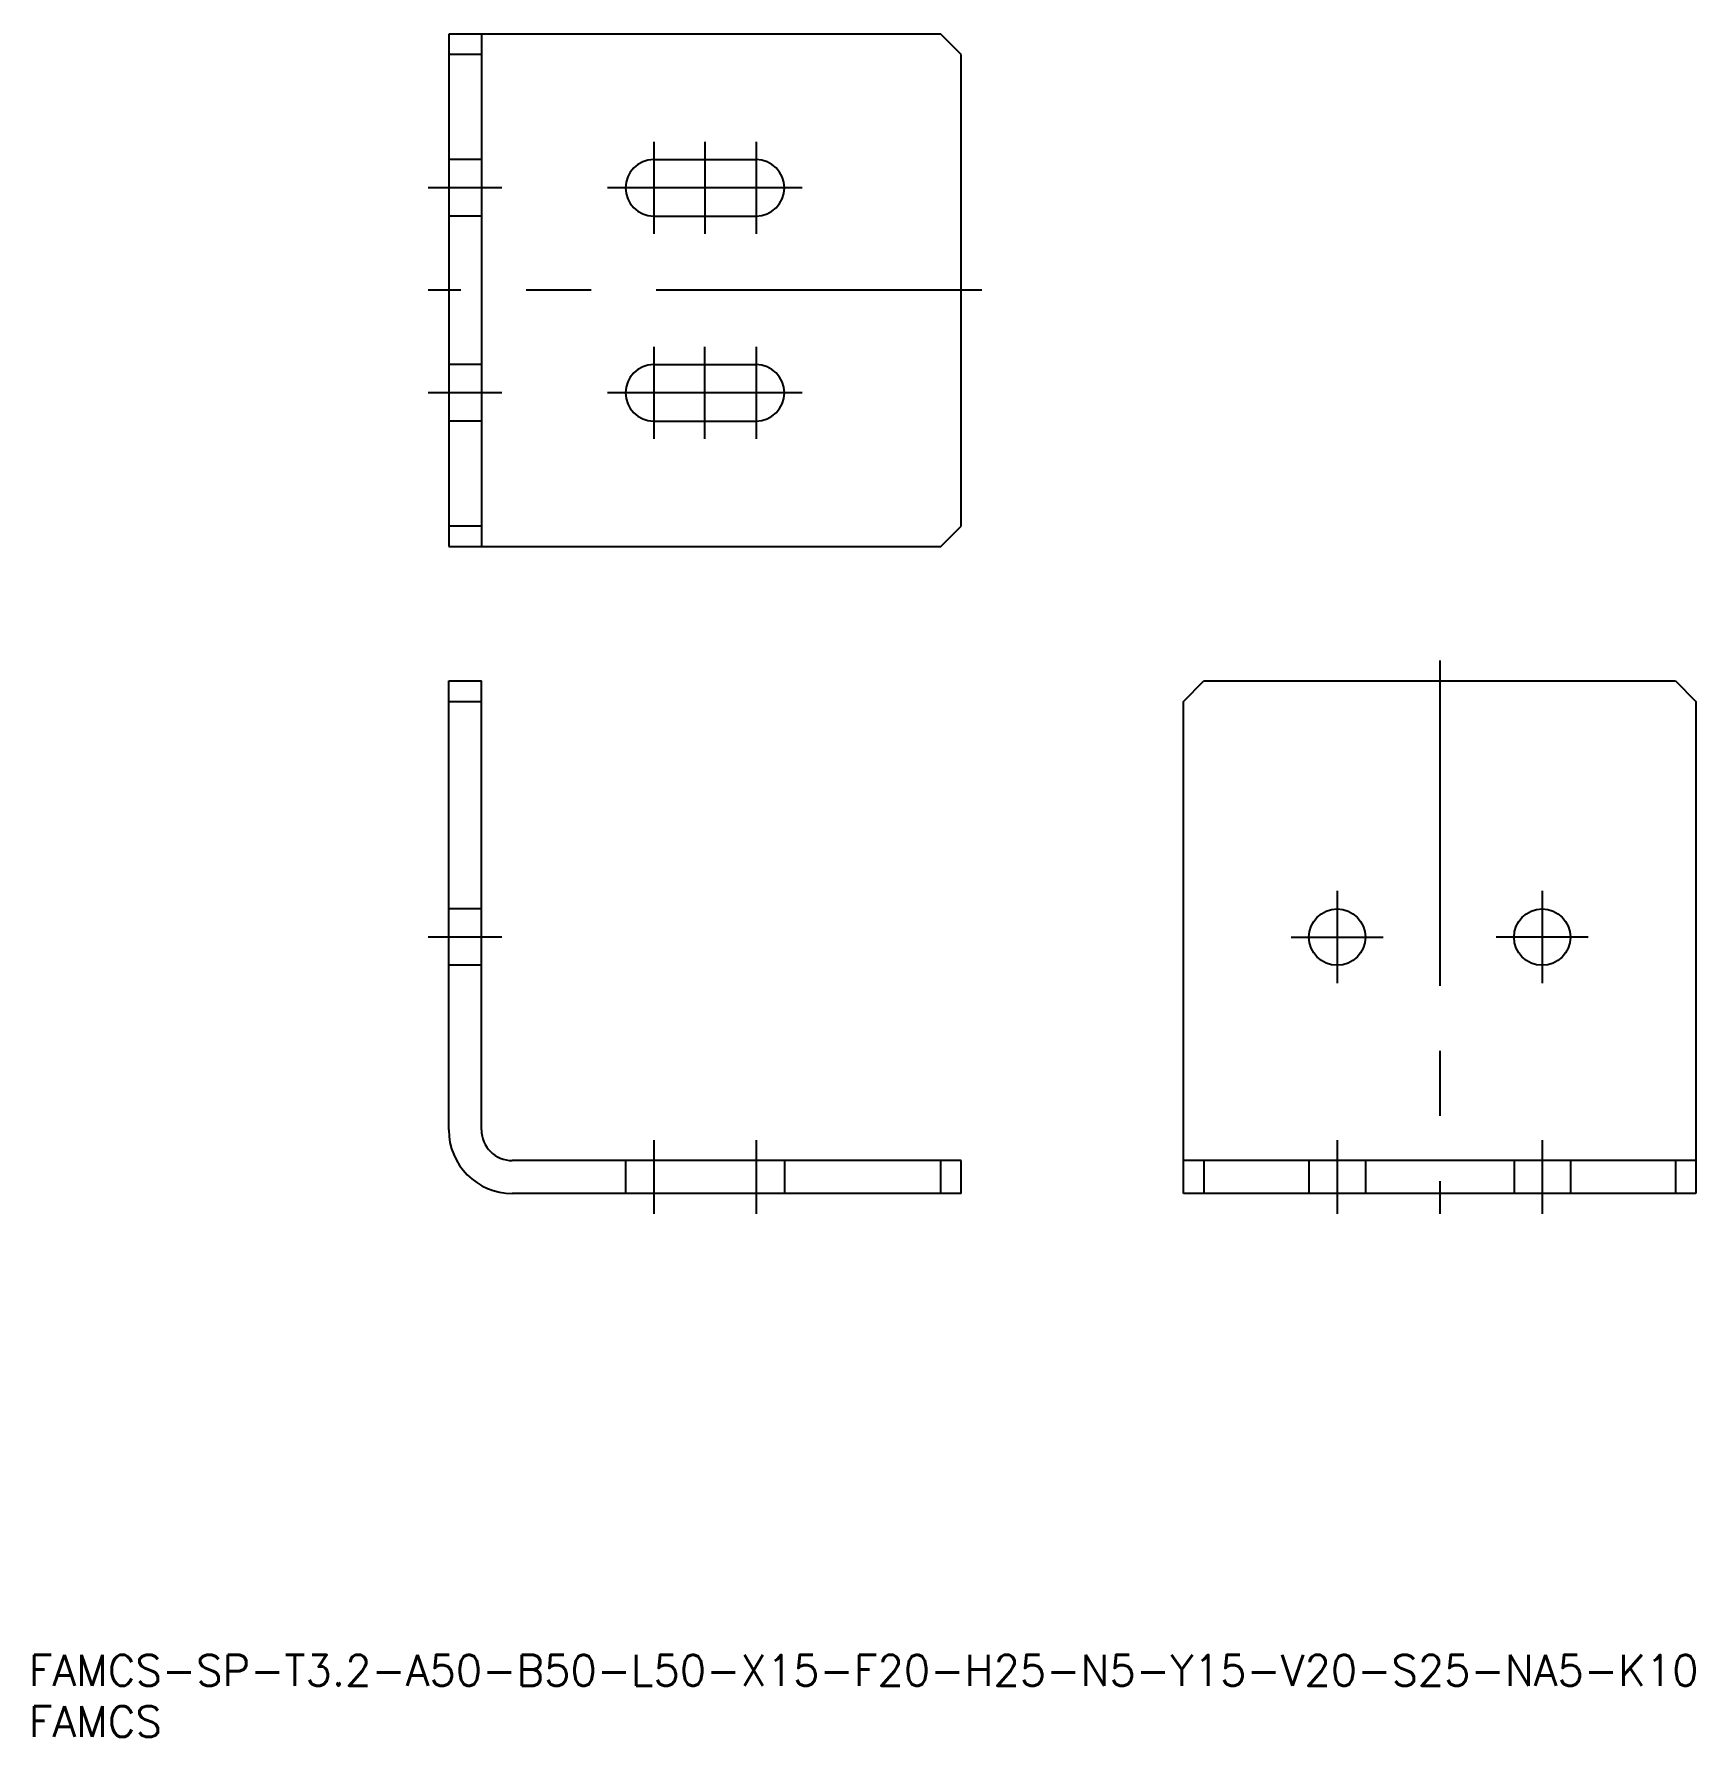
# Model space of a CAD drawing. Extents: x 1 to 163, y 0 to 166.
import ezdxf

# ---------------------------------------------------------------- set-up
doc = ezdxf.new("R2010")
doc.units = 0
doc.linetypes.add('CENTER', pattern=[50.8, 31.75, -6.35, 6.35, -6.35])
doc.linetypes.add('DASHED', pattern=[19.05, 12.7, -6.35])
doc.layers.get('0').update_dxf_attribs({"linetype": 'CONTINUOUS'})
doc.layers.add('CENTER', color=1, linetype='CENTER')
doc.styles.get("Standard").update_dxf_attribs({"font": 'txt.shx', "height": 3, "bigfont": 'bigfont.shx'})

# ---------------------------------------------------------------- blocks, each defined once
blk = doc.blocks.new('*U1')
at = {"color": 7, "linetype": 'CONTINUOUS'}
blk.add_text('FAMCS-SP-T3.2-A50-B50-L50-X15-F20-H25-N5-Y15-V20-S25-NA5-K10', height=3, dxfattribs=at).set_placement((0, 5))
blk = doc.blocks.new('*U2')
at = {"color": 7, "linetype": 'CONTINUOUS'}
blk.add_text('FAMCS', height=3, dxfattribs=at).set_placement((0, 0))

msp = doc.modelspace()

# ---------------------------------------------------------------- linework, layer by layer
at = {"color": 7, "linetype": 'CONTINUOUS'}
for p, q in [((88.964051, 166.125138), (40.964051, 166.125138)), ((40.964051, 166.125138), (40.964051, 116.125138)), ((44.164051, 166.125138), (44.164051, 116.125138)), ((90.964051, 164.125138), (88.964051, 166.125138)), ((44.164051, 164.125138), (40.964051, 164.125138)), ((90.964051, 118.125138), (90.964051, 164.125138)), ((60.964051, 153.875138), (70.964051, 153.875138)), ((60.964051, 148.375138), (70.964051, 148.375138)), ((60.964051, 133.875138), (70.964051, 133.875138)), ((60.964051, 128.375138), (70.964051, 128.375138)), ((44.164051, 118.125138), (40.964051, 118.125138)), ((88.964051, 116.125138), (90.964051, 118.125138)), ((40.964051, 116.125138), (88.964051, 116.125138)), ((40.964051, 59.226256), (40.964051, 103.026256)), ((40.964051, 103.026256), (44.164051, 103.026256)), ((44.164051, 59.226256), (44.164051, 103.026256)), ((112.646998, 101.026256), (114.646998, 103.026256)), ((114.646998, 103.026256), (160.646998, 103.026256)), ((160.646998, 103.026256), (162.646998, 101.026256)), ((40.964051, 101.026256), (44.164051, 101.026256)), ((112.646998, 53.026256), (112.646998, 101.026256)), ((162.646998, 101.026256), (162.646998, 53.026256)), ((90.964051, 56.226256), (47.164051, 56.226256)), ((88.964051, 53.026256), (88.964051, 56.226256)), ((90.964051, 53.026256), (90.964051, 56.226256)), ((162.646998, 56.226256), (112.646998, 56.226256)), ((114.646998, 56.226256), (114.646998, 53.026256)), ((160.646998, 56.226256), (160.646998, 53.026256)), ((90.964051, 53.026256), (47.164051, 53.026256)), ((162.646998, 53.026256), (112.646998, 53.026256))]:
    msp.add_line(p, q, dxfattribs=at)
at = {"color": 3, "linetype": 'DASHED'}
for p, q in [((44.164051, 153.875138), (40.964051, 153.875138)), ((44.164051, 148.375138), (40.964051, 148.375138)), ((44.164051, 133.875138), (40.964051, 133.875138)), ((44.164051, 128.375138), (40.964051, 128.375138)), ((44.164051, 80.776256), (40.964051, 80.776256)), ((44.164051, 75.276256), (40.964051, 75.276256)), ((58.214051, 56.226256), (58.214051, 53.026256)), ((73.714051, 56.226256), (73.714051, 53.026256)), ((124.896998, 56.226256), (124.896998, 53.026256)), ((130.396998, 56.226256), (130.396998, 53.026256)), ((144.896998, 56.226256), (144.896998, 53.026256)), ((150.396998, 56.226256), (150.396998, 53.026256))]:
    msp.add_line(p, q, dxfattribs=at)
at = {"color": 7, "linetype": 'CONTINUOUS'}
for centre in [(127.646998, 78.026256), (147.646998, 78.026256)]:
    msp.add_circle(centre, 2.75, dxfattribs=at)
for centre, radius, start, end in [((60.964051, 151.125138), 2.75, 90, 270), ((70.964051, 151.125138), 2.75, 270, 90), ((60.964051, 131.125138), 2.75, 90, 270), ((70.964051, 131.125138), 2.75, 270, 90), ((47.164051, 59.226256), 6.2, 180, 270), ((47.164051, 59.226256), 3, 180, 270)]:
    msp.add_arc(centre, radius, start, end, dxfattribs=at)
at = {"layer": 'CENTER', "color": 1, "linetype": 'CENTER'}
for p, q in [((60.964051, 155.625138), (60.964051, 146.625138)), ((65.964051, 155.625138), (65.964051, 146.625138)), ((70.964051, 155.625138), (70.964051, 146.625138)), ((46.164051, 151.125138), (38.964051, 151.125138)), ((75.464051, 151.125138), (56.464051, 151.125138)), ((92.964051, 141.125138), (38.964051, 141.125138)), ((60.964051, 135.625138), (60.964051, 126.625138)), ((65.964051, 126.625138), (65.964051, 135.625138)), ((70.964051, 135.625138), (70.964051, 126.625138)), ((46.164051, 131.125138), (38.964051, 131.125138)), ((75.464051, 131.125138), (56.464051, 131.125138)), ((137.646998, 105.026256), (137.646998, 51.026256)), ((127.646998, 82.526256), (127.646998, 73.526256)), ((147.646998, 82.526256), (147.646998, 73.526256)), ((46.164051, 78.026256), (38.964051, 78.026256)), ((123.146998, 78.026256), (132.146998, 78.026256)), ((152.146998, 78.026256), (143.146998, 78.026256)), ((60.964051, 58.226256), (60.964051, 51.026256)), ((70.964051, 58.226256), (70.964051, 51.026256)), ((127.646998, 58.226256), (127.646998, 51.026256)), ((147.646998, 58.226256), (147.646998, 51.026256))]:
    msp.add_line(p, q, dxfattribs=at)

# ---------------------------------------------------------------- block references
at = {"color": 7, "linetype": 'CONTINUOUS'}
for name in ['*U1', '*U2']:
    msp.add_blockref(name, (0, 0), dxfattribs=at)

doc.saveas('drawing.dxf')
